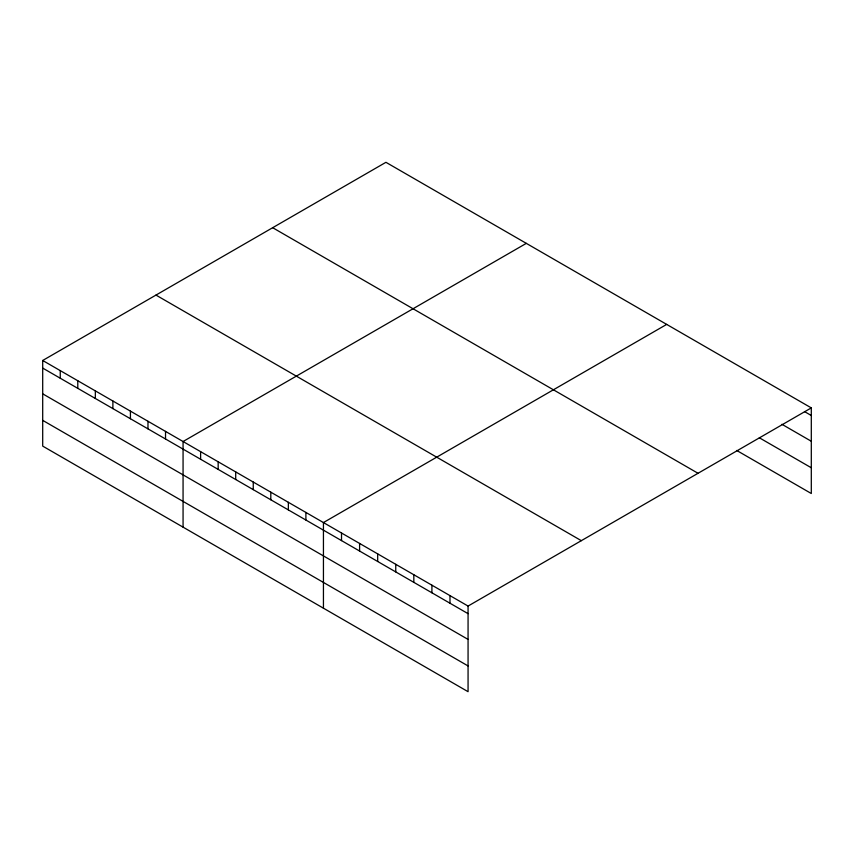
<?xml version="1.0" encoding="UTF-8"?>
<svg xmlns="http://www.w3.org/2000/svg" width="854" height="854" viewBox="0 0 854 854"><rect width="100%" height="100%" fill="white"/><g stroke="black" fill="none" stroke-linecap="round" stroke-linejoin="round"><path stroke-width="1.28" d="M42.7 360.484L468.067 606.062L468.067 691.687L42.7 446.108L42.7 360.484L385.933 162.313L811.3 407.892L811.3 493.516L736.724 450.464M526.31 243.358L183.066 441.518L183.066 527.142M666.675 324.403L323.442 522.563L323.442 608.187M468.067 606.062L811.3 407.892M804.521 411.585L811.3 415.503M781.922 424.289L811.3 441.251M759.323 437.771L811.3 467.768M272.672 227.708L698.028 473.287M155.972 295.089L581.328 540.667M42.7 368.085L468.067 613.663M42.7 393.833L468.067 639.411M42.7 420.36L468.067 665.939M449.983 595.622L449.983 603.223M431.91 585.193L431.91 592.793M413.827 574.753L413.827 582.353M395.754 564.313L395.754 571.913M377.671 553.872L377.671 561.473M359.598 543.443L359.598 551.043M341.515 533.003L341.515 540.603M305.892 512.432L305.892 520.033M288.353 502.301L288.353 509.902M270.803 492.171L270.803 499.771M253.254 482.04L253.254 489.641M235.704 471.91L235.704 479.51M218.165 461.779L218.165 469.38M200.615 451.649L200.615 459.26M165.527 431.387L165.527 438.999M147.977 421.257L147.977 428.868M130.427 411.126L130.427 418.738M112.888 401.006L112.888 408.607M95.338 390.876L95.338 398.476M77.789 380.745L77.789 388.346M60.25 370.615L60.25 378.215"/></g></svg>
